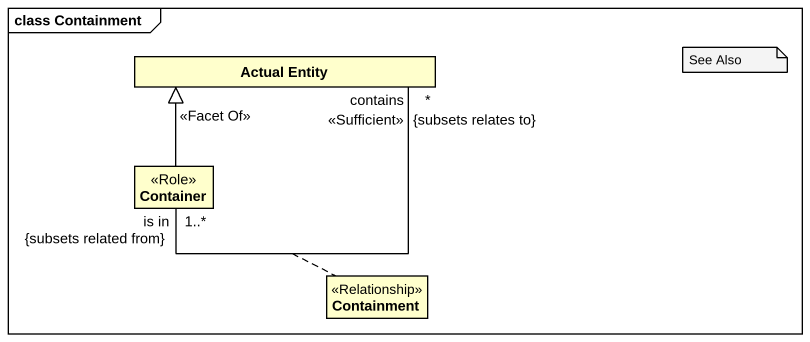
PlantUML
@startuml
mainframe class Containment
hide circle
hide empty members
class "Actual Entity" as Actual_Entity
class Container <<Role>>
class Containment <<Relationship>>
Container -up-|> Actual_Entity : <<Facet Of>>
Container "1..*\nis in\n{subsets related from}" -up- "*\ncontains\n{subsets relates to}\n<<Sufficient>>" Actual_Entity
(Container, Actual_Entity) .. Containment
note as N1
  See Also
end note
@enduml
